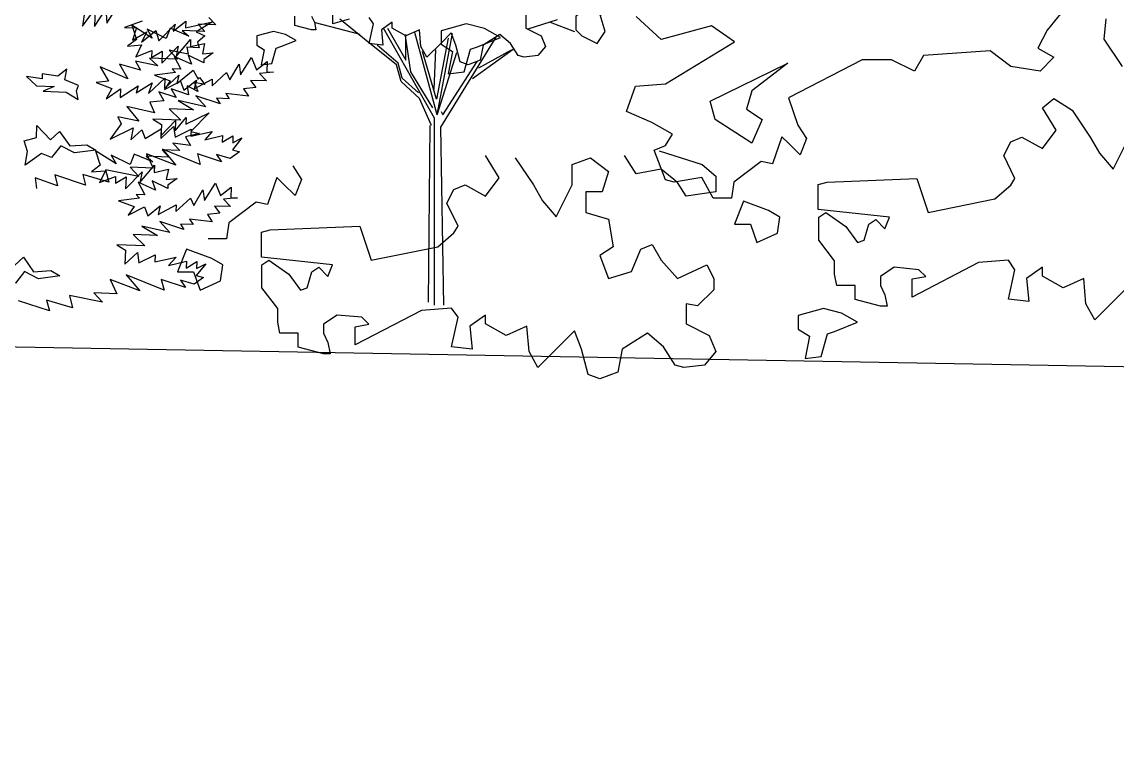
# Model space of a CAD drawing. Header units: inches. Extents: x -11 to 128, y 7 to 56.
# Drawn here: x 59.778 to 60.525, y 21.438 to 21.927 of the extents above; entities that cross this region are included whole.
import ezdxf

# ---------------------------------------------------------------- set-up
doc = ezdxf.new("R2010")
doc.units = ezdxf.units.IN
doc.header["$MEASUREMENT"] = 0
doc.layers.add('CAY', color=94, linetype='Continuous')
doc.layers.add('CAY-3', color=61, linetype='Continuous')
picture_1 = doc.add_image_def('image1.jpg', size_in_pixel=(1680, 1093))

# ---------------------------------------------------------------- blocks, each defined once
blk = doc.blocks.new('A$C76451831')
at = {"layer": 'CAY'}
for p, q in [((2041.2, 539.6), (2003.7, 569.7)), ((2289.6, 555.4), (2334.4, 569.5)), ((2034.5, 546.7), (1966.9, 564.4)), ((2147.3, 419.7), (2069.9, 556)), ((2075.8, 556.2), (2104.1, 507.8)), ((2151.6, 424.8), (2117.3, 549.9)), ((2323, 565.2), (2360, 551.4)), ((2089.9, 500.7), (2041.2, 539.6)), ((2102.9, 544.4), (2111.2, 489.7)), ((2104.1, 507.8), (2104.1, 546.7)), ((2168.2, 540.8), (2150.5, 448.4)), ((2151.6, 424.8), (2175, 548.1)), ((2156.8, 405.9), (2241.3, 542.4)), ((2092.3, 503.1), (2060.4, 530.2)), ((2150.5, 448.4), (2129.2, 520.8)), ((2146.9, 463.7), (2149.3, 523.1)), ((2151.6, 424.8), (2181.2, 519.2)), ((2205.1, 479.9), (2266.8, 524.3)), ((2214.5, 496), (2264.5, 523.1)), ((2096.6, 475.1), (2089.9, 500.7)), ((2098.2, 480.3), (2092.3, 503.1)), ((2159.9, 424.8), (2212.2, 505.4)), ((2111.2, 489.7), (2144.6, 435.4)), ((2124.5, 449.6), (2096.6, 475.1)), ((2123.3, 457.8), (2098.2, 480.3)), ((2143, 408.3), (2124.5, 449.6)), ((2147.3, 135.4), (2147.3, 419.7)), ((2157.5, 429.5), (2159.9, 424.8)), ((2138.3, 140.1), (2140.6, 408.3)), ((2161.5, 135.4), (2156.8, 405.9)), ((5717.4, 249.5), (5690.7, 250.4)), ((5690.7, 250.4), (5700.8, 239.6)), ((5706.9, 260.7), (5717.4, 249.5)), ((5620.7, 229.3), (5589.6, 249)), ((5589.6, 249), (5596.6, 227.4)), ((5641.9, 228.5), (5613, 242.7)), ((5613, 242.7), (5620.7, 229.3)), ((5647.9, 244.2), (5641.9, 228.5)), ((5676.5, 232.3), (5647.9, 244.2)), ((5700.8, 239.6), (5666.4, 240.8)), ((5666.4, 240.8), (5676.5, 232.3)), ((5596.6, 227.4), (5583.1, 217)), ((5583.1, 217), (5604.4, 219)), ((5604.4, 219), (5595.6, 200.7)), ((5635.2, 191.1), (5660.1, 217)), ((5656.8, 201.3), (5679, 227.2)), ((5660.1, 217), (5656.8, 201.3)), ((5679, 227.2), (5678.7, 216.4)), ((5678.7, 216.4), (5700.1, 221.1)), ((5700.1, 221.1), (5696.9, 205.3)), ((5595.6, 200.7), (5620, 210.3)), ((5620, 210.3), (5619.6, 199.9)), ((5619.6, 199.9), (5635.8, 209.7)), ((5635.8, 209.7), (5635.2, 191.1)), ((5654.1, 201.4), (5664.3, 182.4)), ((5680.4, 189.6), (5654.1, 201.4)), ((5699.1, 191.6), (5675.5, 203.3)), ((5675.5, 203.3), (5680.4, 189.6)), ((5696.9, 205.3), (5713.2, 207)), ((5713.2, 207), (5699.3, 197.1)), ((5754.7, 173.8), (5771.4, 200)), ((5771.4, 200), (5778.9, 181.1)), ((5699.3, 197.1), (5699.1, 191.6)), ((5738.5, 166.2), (5752.5, 189.8)), ((5752.5, 189.8), (5754.7, 173.8)), ((5778.9, 181.1), (5795.2, 193.7)), ((5795.2, 193.7), (5794.7, 177.9)), ((5656, 177.3), (5624.1, 172.9)), ((5624.1, 172.9), (5647.8, 164.4)), ((5651.2, 182.9), (5656, 177.3)), ((5664.3, 182.4), (5651.2, 182.9)), ((5684.6, 152.2), (5711.8, 167.2)), ((5711.5, 156.8), (5733.5, 177.3)), ((5711.8, 167.2), (5711.5, 156.8)), ((5733.5, 177.3), (5738.5, 166.2)), ((5805.1, 177.5), (5783.7, 175.5)), ((5783.7, 175.5), (5794.2, 164.3)), ((5794.7, 177.9), (5805.1, 177.5)), ((5647.8, 164.4), (5639.2, 151.1)), ((5639.2, 151.1), (5663.7, 163.9)), ((5663.7, 163.9), (5668.6, 150.1)), ((5668.6, 150.1), (5687.7, 165.3)), ((5687.7, 165.3), (5684.6, 152.2)), ((5778, 154.4), (5759.3, 152.4)), ((5759.3, 152.4), (5766.7, 141.2)), ((5794.2, 164.3), (5770.2, 165.1)), ((5770.2, 165.1), (5778, 154.4)), ((5702.2, 124.9), (5659.9, 134.5)), ((5659.9, 134.5), (5683.5, 120.6)), ((5723.7, 129.6), (5686.9, 141.7)), ((5686.9, 141.7), (5702.2, 124.9)), ((5737.5, 137.3), (5718.5, 137.9)), ((5718.5, 137.9), (5723.7, 129.6)), ((5766.7, 141.2), (5732.4, 145.1)), ((5732.4, 145.1), (5737.5, 137.3)), ((5646.4, 121.9), (5664.3, 104.9)), ((5683.5, 120.6), (5646.4, 121.9)), ((5621.8, 106.4), (5634.7, 98.2)), ((5664.3, 104.9), (5621.8, 106.4)), ((5634.7, 98.2), (5633.9, 77)), ((5633.9, 77), (5653.1, 94.9)), ((5653.1, 94.9), (5655.3, 78.9)), ((5655.3, 78.9), (5679.7, 91.2)), ((5679.7, 91.2), (5679.3, 80.4)), ((5679.3, 80.4), (5711.8, 87.4)), ((5711.8, 87.4), (5700.4, 74.6)), ((5700.4, 74.6), (5727.4, 81.4)), ((5727.4, 81.4), (5727.1, 71)), ((5727.1, 71), (5743.3, 80.8)), ((5756.7, 77.6), (5742.5, 59.6)), ((5743.3, 80.8), (5742.9, 70.4)), ((5742.9, 70.4), (5756.7, 77.6)), ((5656.5, 36.3), (5611.8, 53.7)), ((5611.8, 53.7), (5621.9, 32)), ((5693.7, 37.2), (5636.1, 60.6)), ((5636.1, 60.6), (5656.5, 36.3)), ((5726, 41.5), (5689.3, 53.7)), ((5689.3, 53.7), (5693.7, 37.2)), ((5739.3, 46.5), (5718.3, 52.7)), ((5718.3, 52.7), (5726, 41.5)), ((5753.3, 56.5), (5739.3, 46.5)), ((5742.5, 59.6), (5753.3, 56.5)), ((5476.9, 4.9), (5442.9, 17)), ((5442.9, 17), (5445, 1)), ((5472.5, 21.4), (5476.9, 4.9)), ((5519.5, 6.1), (5472.5, 21.4)), ((5515.1, 22.2), (5519.5, 6.1)), ((5554.6, 10.4), (5515.1, 22.2)), ((5600.2, 19.2), (5549.8, 29.1)), ((5549.8, 29.1), (5554.6, 10.4)), ((5621.9, 32), (5587.1, 33.3)), ((5587.1, 33.3), (5600.2, 19.2))]:
    blk.add_line(p, q, dxfattribs=at)
for points in [[(1616.2, 583.4), (1612.6, 559.5), (1632.1, 585.5), (1631.2, 558.8), (1648, 585), (1649.9, 563.6), (1669.6, 594.7)], [(1703.5, 566.7), (1676.5, 557.2), (1695, 556.6), (1688.9, 538.2), (1710.7, 550.6), (1702.4, 535), (1724.3, 552.8), (1728.8, 536.8), (1753.7, 562.3), (1750.6, 551.9), (1769.7, 567.1), (1769.3, 556.7), (1810, 565.7), (1785.4, 550.7), (1798.4, 544.8), (1787.6, 534.8), (1790, 526.5), (1771, 527.2), (1773.4, 516.7), (1744.6, 522.7), (1757.2, 509.1), (1714.7, 510.6), (1727.4, 499.2), (1693.2, 505.9), (1700.9, 492.5), (1669.1, 501.3), (1681.4, 479.5), (1639.5, 497.3), (1652.3, 475.6), (1633.6, 473.5), (1657.4, 464.5), (1648.7, 449), (1670.5, 464.1), (1670, 450.9), (1697.4, 468.6), (1694.3, 457.8), (1718.8, 473.3), (1712.8, 457.1), (1737.7, 480.3), (1737.1, 464.5), (1759.1, 485), (1755.9, 472), (1780.7, 492.4), (1788.3, 478.5), (1790.7, 481.2), (1798.5, 470.5), (1782.7, 473.7), (1787.7, 460), (1771.7, 468.7), (1773.9, 455), (1747.5, 464.1), (1755.2, 450.7), (1728.8, 459.3), (1736.5, 445.9), (1715.1, 443.9), (1722.2, 427.8), (1680, 437), (1698.2, 415), (1666.3, 421.6), (1671.3, 411), (1654.7, 387.5), (1689.7, 404.9), (1686.3, 386.4), (1702.7, 401.7), (1707.7, 388.4), (1732.3, 403.4), (1731.9, 392.6), (1754, 415.8), (1753.4, 400), (1770, 420.7), (1769.7, 410.3), (1805.2, 427.6), (1777.4, 399.1), (1790.4, 396), (1769, 391.3), (1776.7, 377.8), (1750.1, 381.5), (1760.6, 370.2), (1733.8, 371.2), (1743.9, 360.4), (1709.5, 361.6), (1719.6, 353.1), (1691, 365), (1685, 349.3), (1656.1, 363.5), (1663.8, 350.1), (1632.7, 369.7), (1639.7, 348.2), (1626.2, 337.8), (1647.6, 339.7), (1638.8, 321.5), (1663.1, 331), (1662.7, 320.6), (1679, 330.5), (1678.3, 311.9), (1703.2, 337.8), (1700, 322), (1722.2, 348), (1721.8, 337.1), (1743.2, 341.8), (1740, 326.1), (1756.3, 327.8), (1742.4, 317.8), (1742.2, 312.4), (1718.6, 324.1), (1723.6, 310.3), (1697.2, 322.1), (1707.5, 303.2), (1694.3, 303.7), (1699.1, 298), (1667.2, 293.7), (1691, 285.2), (1682.3, 271.9), (1706.8, 284.6), (1711.8, 270.9), (1730.9, 286.1), (1727.7, 273), (1755, 287.9), (1754.6, 277.5), (1776.6, 298.1), (1781.7, 287), (1795.6, 310.5), (1797.8, 294.6), (1814.6, 320.8), (1822.1, 301.9), (1838.4, 314.5), (1837.8, 298.6), (1848.2, 298.3), (1826.8, 296.3), (1837.3, 285.1), (1813.3, 285.9), (1821.1, 275.2), (1802.5, 273.1), (1809.8, 262), (1775.5, 265.9), (1780.6, 258), (1761.6, 258.7), (1766.8, 250.4), (1730.1, 262.5), (1745.3, 245.7), (1703.1, 255.3), (1726.6, 241.3), (1689.5, 242.6), (1707.5, 225.7), (1664.9, 227.2), (1677.8, 219), (1677, 197.7), (1696.2, 215.6), (1698.4, 199.7), (1722.9, 212), (1722.5, 201.1), (1754.9, 208.2), (1743.6, 195.4), (1770.5, 202.2), (1770.2, 191.8), (1786.4, 201.6), (1786, 191.2), (1799.9, 198.4), (1785.6, 180.3), (1796.4, 177.2), (1782.5, 167.3), (1761.4, 173.5), (1769.1, 162.3), (1732.4, 174.5), (1736.8, 158), (1679.2, 181.3), (1699.6, 157), (1654.9, 174.5), (1665, 152.8), (1630.2, 154), (1643.3, 140), (1592.9, 149.9), (1597.7, 131.1), (1558.2, 142.9), (1562.6, 126.9), (1515.6, 142.2)], [(1960.6, 574.6), (1964.9, 565.2), (1967.3, 553.8), (1960.6, 553.8), (1935.1, 560.5), (1935.1, 574.6)], [(2286.1, 576.6), (2286.1, 556.2), (2309.3, 544.4), (2316, 528.2), (2304.6, 514.5), (2283.7, 512.1), (2274.7, 514.5), (2262.9, 533), (2246.8, 546.7), (2221.2, 530.6), (2216.9, 507.4), (2198.4, 500.7), (2186.6, 505), (2179.9, 530.6), (2172.9, 549.1), (2156.8, 533), (2135.9, 512.1), (2126.9, 528.2), (2124.5, 553.8), (2103.7, 544.4), (2082.9, 556.2), (2082.9, 565.2), (2066.7, 553.8), (2069.1, 530.6), (2048.3, 533), (2054.9, 562.8), (2048.3, 572.3)], [(2018, 569.9), (1992.8, 562.8), (1992.8, 581.3)]]:
    blk.add_lwpolyline(points, dxfattribs=at)
for points in [[(2392.2, 660), (2385.5, 671.4), (2369.4, 671.4), (2369.4, 643.8), (2352.9, 632), (2336.8, 636.8), (2343.9, 609.2), (2371.4, 606.9), (2380.8, 586), (2362.3, 574.6), (2362.3, 553.8), (2371.4, 544.4), (2394.6, 533), (2406.4, 551.4), (2399.3, 576.6), (2431.5, 583.7), (2445.3, 597.4), (2422.5, 613.6), (2415.4, 636.8), (2389.8, 630.1)], [(1603.8, 461), (1606.8, 469), (1585.8, 477.9), (1589, 493.7), (1575.1, 483.3), (1551.6, 486.8), (1551.4, 479.1), (1527.5, 482.7), (1542.8, 468.5), (1569.5, 467.6), (1553, 460.5), (1587.8, 459.2), (1606, 447.7)], [(1474.2, 178.1), (1469.4, 194.1), (1488.1, 198.9), (1488.8, 217.4), (1509.3, 195.4), (1522.9, 208.1), (1538.4, 186.2), (1564.8, 188), (1578.1, 179.9), (1545.8, 175.6), (1524.8, 186.7), (1511.1, 168.6), (1495.4, 174.6), (1470.8, 156.9)], [(1809, 206.5), (1770.6, 220.7), (1757.1, 185.9), (1781.3, 185.9), (1791.3, 158.2), (1822.5, 172.3), (1826.1, 196.5)], [(5431.1, 57.3), (5426.2, 73.3), (5445, 78.1), (5445.6, 96.7), (5466.2, 74.6), (5479.7, 87.3), (5495.3, 65.5), (5521.6, 67.3), (5535, 59.1), (5502.6, 54.8), (5481.7, 65.9), (5467.9, 47.8), (5452.3, 53.8), (5427.7, 36.1)]]:
    blk.add_lwpolyline(points, close=True, dxfattribs=at)
at = {"layer": 'CAY-3'}
for p, q in [((3109.3, 591.6), (3078.1, 553.3)), ((2491.6, 539.1), (2453.9, 573.9)), ((3164.8, 539.7), (3167.7, 570.4)), ((2568.3, 559.8), (2491.6, 539.1)), ((2603, 535.6), (2568.3, 559.8)), ((3078.1, 553.3), (3063.9, 525.6)), ((2498.1, 471.6), (2603, 535.6)), ((3192.5, 497.8), (3164.8, 539.7)), ((2991.4, 522), (2890.2, 514.9)), ((3022.7, 497.8), (2991.4, 522)), ((3063.9, 525.6), (3088.1, 512)), ((2797, 507.9), (2685, 450.4)), ((2841.8, 507.9), (2797, 507.9)), ((2876.6, 490.8), (2841.8, 507.9)), ((2890.2, 514.9), (2876.6, 490.8)), ((3088.1, 512), (3067.5, 490.8)), ((3067.5, 490.8), (3022.7, 497.8)), ((2439.1, 429.8), (2452.7, 468.1)), ((2452.7, 468.1), (2498.1, 471.6)), ((2685, 450.4), (2699.2, 409.1)), ((3071, 435.3), (3088.1, 449.5)), ((3088.1, 449.5), (3115.8, 431.8)), ((3091.6, 401.1), (3071, 435.3)), ((2477.5, 412.7), (2439.1, 429.8)), ((3115.8, 431.8), (3143.5, 390.5)), ((2508.7, 395), (2477.5, 412.7)), ((2699.2, 409.1), (2712.7, 388.5)), ((3071, 373.4), (3091.6, 401.1)), ((2498.1, 377.9), (2508.7, 395)), ((2675.1, 391.3), (2660.8, 350.1)), ((2685, 381.4), (2675.1, 391.3)), ((2712.7, 388.5), (2702.7, 363.7)), ((3012, 362.8), (3022.7, 383.4)), ((3022.7, 383.4), (3039.8, 390.5)), ((3039.8, 390.5), (3071, 373.4)), ((3143.5, 390.5), (3157.7, 366.3)), ((3178.3, 342.1), (3202.5, 390.5)), ((2481, 370.8), (2498.1, 377.9)), ((2498.1, 326), (2481, 370.8)), ((2488.6, 369.9), (2554, 349.3)), ((2702.7, 363.7), (2685, 381.4)), ((3157.7, 366.3), (3178.3, 342.1)), ((2245.7, 328.6), (2225, 362.9)), ((2269.8, 359.3), (2297.6, 318)), ((2356.5, 349.3), (2384.2, 359.3)), ((2384.2, 359.3), (2411.9, 338.7)), ((2453.8, 335.1), (2436.1, 362.9)), ((2643.7, 353.7), (2601.9, 322.4)), ((2660.8, 350.1), (2643.7, 353.7)), ((3029.1, 328), (3012, 362.8)), ((1932.1, 347.2), (1945.6, 326.5)), ((2356.5, 318), (2356.5, 349.3)), ((2411.9, 338.7), (2401.9, 307.4)), ((2491.5, 342.2), (2453.8, 335.1)), ((2516.3, 321.6), (2491.5, 342.2)), ((2554, 349.3), (2574.7, 331.6)), ((1908, 329.4), (1893.8, 288.2)), ((1917.9, 319.4), (1908, 329.4)), ((1935.6, 301.8), (1917.9, 319.4)), ((1945.6, 326.5), (1935.6, 301.8)), ((2176.7, 310.9), (2193.8, 318)), ((2193.8, 318), (2225, 300.9)), ((2225, 300.9), (2245.7, 328.6)), ((2297.6, 318), (2311.7, 293.8)), ((2332.3, 269.7), (2356.5, 318)), ((2511.7, 322.4), (2498.1, 326)), ((2553.5, 329.5), (2511.7, 322.4)), ((2529.9, 300.9), (2516.3, 321.6)), ((2570.6, 298.2), (2553.5, 329.5)), ((2574.7, 331.6), (2574.7, 307.4)), ((2601.9, 322.4), (2598.3, 298.2)), ((2730.4, 318.9), (2744, 322.4)), ((2730.4, 280.5), (2730.4, 318.9)), ((2744, 322.4), (2880.2, 328)), ((2880.2, 328), (2897.3, 276)), ((2998.5, 296.7), (3022.7, 317.9)), ((3022.7, 317.9), (3029.1, 328)), ((2166.1, 290.3), (2176.7, 310.9)), ((2377.2, 307.4), (2377.2, 276.1)), ((2401.9, 307.4), (2377.2, 307.4)), ((2574.7, 307.4), (2529.9, 300.9)), ((1876.7, 291.7), (1834.8, 260.5)), ((1893.8, 288.2), (1876.7, 291.7)), ((2183.2, 255.5), (2166.1, 290.3)), ((2311.7, 293.8), (2332.3, 269.7)), ((2598.3, 298.2), (2570.6, 298.2)), ((2897.3, 276), (2998.5, 296.7)), ((2377.2, 276.1), (2411.9, 266.1)), ((2838.3, 269), (2730.4, 280.5)), ((2731, 269), (2741.6, 276)), ((2731, 234.2), (2731, 269)), ((2741.6, 276), (2772.3, 254.8)), ((2831.2, 251.3), (2838.3, 269)), ((1834.8, 260.5), (1831.3, 236.3)), ((1884.4, 246.4), (1898, 249.9)), ((1898, 249.9), (2034.2, 255.5)), ((2034.2, 255.5), (2051.3, 203.6)), ((2176.7, 245.5), (2183.2, 255.5)), ((2411.9, 266.1), (2419, 224.2)), ((2772.3, 254.8), (2790, 230.6)), ((2800, 234.2), (2807.1, 258.3)), ((2807.1, 258.3), (2817.7, 265.4)), ((2817.7, 265.4), (2831.2, 251.3)), ((1831.3, 236.3), (1803.5, 236.3)), ((1884.4, 208.1), (1884.4, 246.4)), ((2152.5, 224.2), (2176.7, 245.5)), ((2755.2, 202.9), (2731, 234.2)), ((2790, 230.6), (2800, 234.2)), ((2051.3, 203.6), (2152.5, 224.2)), ((2419, 224.2), (2398.4, 210.7)), ((2446.7, 186.5), (2460.9, 220.7)), ((2460.9, 220.7), (2478, 227.8)), ((2478, 227.8), (2491.5, 203.6)), ((1992.3, 196.5), (1884.4, 208.1)), ((1885, 196.5), (1895.6, 203.6)), ((1895.6, 203.6), (1926.3, 182.3)), ((2398.4, 210.7), (2411.9, 175.9)), ((2491.5, 203.6), (2516.3, 175.9)), ((2755.2, 182.3), (2755.2, 202.9)), ((2973.7, 200), (2873.1, 147.5)), ((3019.1, 203.5), (2973.7, 200)), ((3029.1, 189.3), (3019.1, 203.5)), ((1885, 161.7), (1885, 196.5)), ((1954, 161.7), (1961.1, 185.9)), ((1961.1, 185.9), (1971.7, 193)), ((1971.7, 193), (1985.3, 178.8)), ((1985.3, 178.8), (1992.3, 196.5)), ((2411.9, 175.9), (2446.7, 186.5)), ((2516.3, 175.9), (2561.1, 196.5)), ((2561.1, 196.5), (2571.7, 175.9)), ((2845.4, 192.9), (2824.7, 178.7)), ((2883.1, 189.3), (2845.4, 192.9)), ((2893.7, 178.7), (2883.1, 189.3)), ((3019.1, 144.5), (3029.1, 189.3)), ((3071, 192.9), (3046.8, 175.8)), ((3071, 179.3), (3071, 192.9)), ((1926.3, 182.3), (1944, 158.2)), ((2571.7, 175.9), (2571.7, 158.8)), ((2758.7, 165.1), (2755.2, 182.3)), ((2824.7, 178.7), (2824.7, 165.1)), ((2873.1, 175.2), (2893.7, 178.7)), ((2873.1, 147.5), (2873.1, 175.2)), ((3046.8, 175.8), (3050.4, 141)), ((3102.3, 161.6), (3071, 179.3)), ((3133.5, 175.8), (3102.3, 161.6)), ((3137, 137.4), (3133.5, 175.8)), ((3206, 168.7), (3181.9, 144.5)), ((1909.2, 130.4), (1885, 161.7)), ((1944, 158.2), (1954, 161.7)), ((2571.7, 158.8), (2547, 134.6)), ((2786.4, 165.1), (2758.7, 165.1)), ((2786.4, 143.9), (2786.4, 165.1)), ((2824.7, 165.1), (2831.2, 151)), ((2831.2, 151), (2834.8, 133.9)), ((2529.9, 137.5), (2529.9, 106.9)), ((2547, 134.6), (2529.9, 137.5)), ((2824.7, 133.9), (2786.4, 143.9)), ((2834.8, 133.9), (2824.7, 133.9)), ((3050.4, 141), (3019.1, 144.5)), ((3150.6, 113.3), (3137, 137.4)), ((3181.9, 144.5), (3150.6, 113.3)), ((1909.2, 109.8), (1909.2, 130.4)), ((1999.4, 120.4), (1978.8, 106.3)), ((2037.1, 116.9), (1999.4, 120.4)), ((2127.7, 127.5), (2027.1, 75)), ((2047.8, 106.3), (2037.1, 116.9)), ((2173.1, 131), (2127.7, 127.5)), ((2183.2, 116.9), (2173.1, 131)), ((2173.1, 72.1), (2183.2, 116.9)), ((2225, 120.4), (2200.9, 103.3)), ((2225, 106.9), (2225, 120.4)), ((1912.7, 92.7), (1909.2, 109.8)), ((1978.8, 106.3), (1978.8, 92.7)), ((2027.1, 102.7), (2047.8, 106.3)), ((2027.1, 75), (2027.1, 102.7)), ((2200.9, 103.3), (2204.4, 68.5)), ((2256.3, 89.2), (2225, 106.9)), ((2287.5, 103.3), (2256.3, 89.2)), ((2291.1, 65), (2287.5, 103.3)), ((2529.9, 106.9), (2564.7, 89.2)), ((1940.4, 92.7), (1912.7, 92.7)), ((1940.4, 71.5), (1940.4, 92.7)), ((1978.8, 92.7), (1985.3, 78.5)), ((2360.1, 96.2), (2335.9, 72.1)), ((2370.7, 68.5), (2360.1, 96.2)), ((2470.9, 92.7), (2432.6, 68.5)), ((2495.1, 72.1), (2470.9, 92.7)), ((2564.7, 89.2), (2574.7, 65)), ((1978.8, 61.4), (1940.4, 71.5)), ((1985.3, 78.5), (1988.8, 61.4)), ((2204.4, 68.5), (2173.1, 72.1)), ((2335.9, 72.1), (2304.6, 40.8)), ((2380.7, 30.2), (2370.7, 68.5)), ((2432.6, 68.5), (2426.1, 33.7)), ((2512.8, 44.3), (2495.1, 72.1)), ((1988.8, 61.4), (1978.8, 61.4)), ((2304.6, 40.8), (2291.1, 65)), ((2574.7, 65), (2557.6, 44.3)), ((2426.1, 33.7), (2398.4, 23.7)), ((2526.3, 40.8), (2512.8, 44.3)), ((2557.6, 44.3), (2526.3, 40.8)), ((2398.4, 23.7), (2380.7, 30.2))]:
    blk.add_line(p, q, dxfattribs=at)
for points in [[(1921.3, 546.7), (1902.8, 551.4), (1877.3, 544.4), (1877.3, 530.6), (1888.7, 523.5), (1884.3, 500.7), (1900.5, 502.7), (1907.1, 525.9), (1914.2, 528.2), (1937.4, 537.7)], [(2573.8, 417.4), (2565.9, 445.1), (2684, 503), (2629.2, 460.9), (2621.3, 433.2), (2645.1, 417.4), (2629.2, 381.7)], [(2654.9, 279), (2616.6, 293.2), (2603, 258.3), (2627.2, 258.3), (2637.2, 230.6), (2668.5, 244.8), (2672, 269)], [(6125.5, 244), (6097.8, 251.1), (6059.5, 240.5), (6059.5, 219.9), (6076.6, 209.2), (6070.1, 175), (6094.3, 178), (6104.3, 212.8), (6114.9, 216.3), (6149.7, 230.5)], [(2765.8, 123.3), (2738.1, 130.3), (2699.7, 119.7), (2699.7, 99.1), (2716.8, 88.5), (2710.4, 54.3), (2734.5, 57.2), (2744.6, 92), (2755.2, 95.5), (2790, 109.7)]]:
    blk.add_lwpolyline(points, close=True, dxfattribs=at)

msp = doc.modelspace()

# ---------------------------------------------------------------- linework, layer by layer
msp.add_line((11.80074, 22.55984), (70.25366, 21.51914))

# ---------------------------------------------------------------- block references
at = {"layer": 'CAY', "xscale": 0.0004489089019145984, "yscale": 0.0004489089019145984, "zscale": 0.0004489089019145984}
for p in [(57.34374, 21.8133), (59.0954, 21.67334)]:
    msp.add_blockref('A$C76451831', p, dxfattribs=at)

# ---------------------------------------------------------------- pictures from other files: only their frames are drawn
image = msp.add_image(picture_1, insert=(12.49661, 7.37723), size_in_units=(74.4025, 48.40591))
image.dxf.flags = 6

doc.saveas('drawing.dxf')
